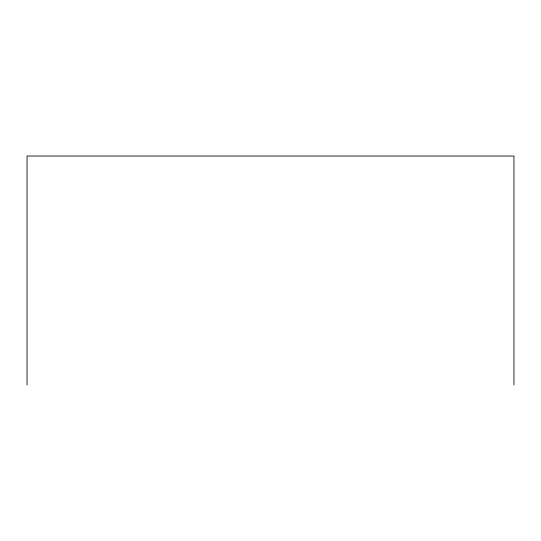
<?xml version="1.0" encoding="UTF-8"?>
<svg xmlns="http://www.w3.org/2000/svg" width="541" height="541" viewBox="0 0 541 541"><rect width="100%" height="100%" fill="white"/><g stroke="black" fill="none" stroke-linecap="round" stroke-linejoin="round"><path stroke-width="0.81" d="M513.95 384.982L513.95 156.018L27.05 156.018L27.05 384.982"/></g></svg>
